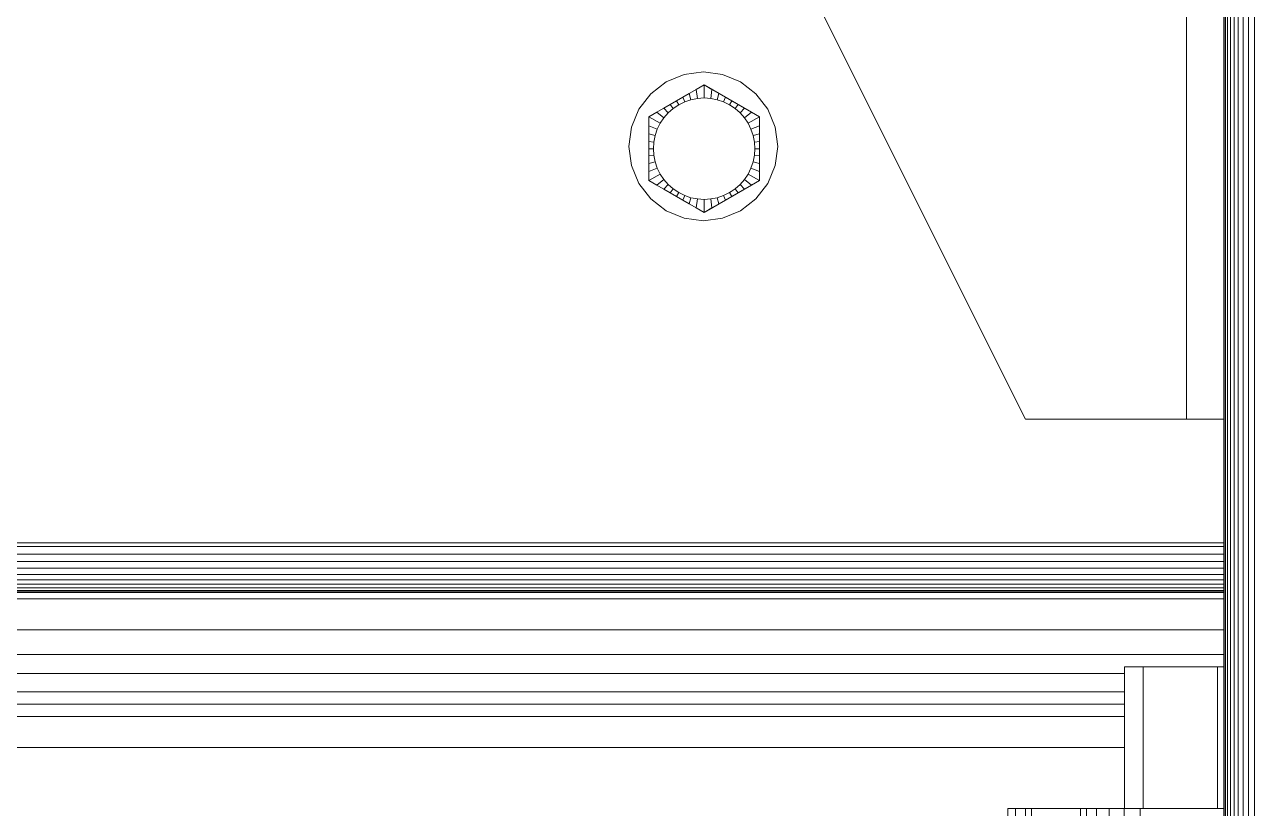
# Model space of a CAD drawing. Header units: inches. Extents: x -827 to 154, y -802 to 207.
# Drawn here: x -128.07 to -121.87, y -193.75 to -189.8 of the extents above; entities that cross this region are included whole.
import ezdxf

# ---------------------------------------------------------------- set-up
doc = ezdxf.new("R2010")
doc.units = ezdxf.units.IN
doc.header["$MEASUREMENT"] = 0
doc.layers.add('Layer0', color=7, linetype='Continuous', lineweight=9)
doc.layers.add('Shop_Sabre_RC-8_CNC_Router_skp', color=8, linetype='Continuous', lineweight=9)

# ---------------------------------------------------------------- blocks, each defined once
blk = doc.blocks.new('Shop_Sabre_RC-8_CNC_Router_skp_158-402897-Level 1')
at = {"layer": 'Layer0'}
for p, q in [((0.9825, 2.5625), (1.4037, 2.5625)), ((0.9825, 2.5625), (1.4037, 2.5625)), ((1.4037, 2.5625), (1.4846, 2.5625)), ((1.4037, 2.5625), (1.4846, 2.5625)), ((1.4037, 2.5625), (1.4037, 2.3906)), ((1.4037, 2.3906), (1.4037, 2.5625)), ((1.4846, 2.5625), (1.56, 2.5625)), ((1.4846, 2.3906), (1.4846, 2.5625)), ((1.4846, 2.5625), (1.56, 2.5625)), ((1.4846, 2.5625), (1.4846, 2.3906)), ((1.56, 2.5625), (1.6247, 2.5625)), ((1.6247, 2.5625), (1.56, 2.5625)), ((1.56, 2.3906), (1.56, 2.5625)), ((1.56, 2.3906), (1.56, 2.5625)), ((1.6247, 2.5625), (1.6744, 2.5625)), ((1.6247, 2.5625), (1.6247, 2.3906)), ((1.6247, 2.5625), (1.6744, 2.5625)), ((1.6247, 2.5625), (1.6247, 2.3906)), ((1.6744, 2.5625), (1.7056, 2.5625)), ((1.6744, 2.5625), (1.7056, 2.5625)), ((1.6744, 2.5625), (1.6744, 2.3906)), ((1.6744, 2.3906), (1.6744, 2.5625)), ((1.7056, 2.5625), (1.9511, 2.5625)), ((1.7056, 2.3906), (1.7056, 2.5625)), ((1.9511, 2.5625), (1.7056, 2.5625)), ((1.7056, 2.3906), (1.7056, 2.5625)), ((1.9511, 2.5625), (1.9823, 2.5625)), ((1.9511, 2.5625), (1.9511, 2.3906)), ((1.9511, 2.5625), (1.9823, 2.5625)), ((1.9511, 2.5625), (1.9511, 2.3906)), ((1.9823, 2.5625), (2.032, 2.5625)), ((1.9823, 2.25), (1.9823, 2.5625)), ((1.9823, 2.5625), (2.032, 2.5625)), ((1.9823, 2.5625), (1.9823, 2.25)), ((2.032, 2.5625), (2.0704, 2.5625)), ((2.032, 2.25), (2.032, 2.5625)), ((2.0704, 2.5625), (2.032, 2.5625)), ((2.032, 2.25), (2.032, 2.5625)), ((2.065, 2.5625), (2.0704, 2.5625)), ((2.065, 2.5625), (2.0704, 2.5625)), ((2.0704, 2.3906), (2.0704, 2.5625)), ((2.0704, 2.5625), (2.0704, 2.3906)), ((2.1383, 2.4219), (2.1383, 2.3906)), ((2.1383, 2.3906), (2.1383, 2.4219)), ((2.203, 2.3906), (2.203, 2.4219)), ((2.203, 2.4219), (2.203, 2.3906)), ((2.2527, 2.3906), (2.2527, 2.4219)), ((2.2527, 2.4219), (2.2527, 2.3906)), ((2.2839, 2.3906), (2.2839, 2.4219)), ((2.2839, 2.4219), (2.2839, 2.3906)), ((2.2945, 2.3906), (2.2945, 2.4219)), ((2.2945, 2.3906), (2.2945, 2.4219)), ((2.2945, 2.4219), (2.2945, 2.3906)), ((1.107, 2.3906), (1.107, 0.1719)), ((1.4037, 2.3906), (1.107, 2.3906)), ((1.4037, 2.3906), (1.107, 2.3906)), ((1.107, 2.3906), (1.107, 0.1719)), ((1.4846, 2.3906), (1.4037, 2.3906)), ((1.4037, 2.3906), (1.4846, 2.3906)), ((1.56, 2.3906), (1.4846, 2.3906)), ((1.4846, 2.3906), (1.56, 2.3906)), ((1.56, 2.3906), (1.6247, 2.3906)), ((1.56, 2.3906), (1.6247, 2.3906)), ((1.6744, 2.3906), (1.6247, 2.3906)), ((1.6247, 2.3906), (1.6744, 2.3906)), ((1.7056, 2.3906), (1.6744, 2.3906)), ((1.6744, 2.3906), (1.7056, 2.3906)), ((1.7056, 2.3906), (1.9511, 2.3906)), ((1.9511, 2.3906), (1.7056, 2.3906)), ((1.9511, 2.25), (1.9511, 2.3906)), ((1.9511, 2.25), (1.9511, 2.3906)), ((2.0704, 2.3906), (2.065, 2.3906)), ((2.065, 2.3906), (2.0704, 2.3906)), ((2.0704, 2.3906), (2.0967, 2.3906)), ((2.0704, 2.3906), (2.0967, 2.3906)), ((2.0704, 2.3906), (2.0704, 2.25)), ((2.0704, 2.3906), (2.0704, 2.25)), ((2.0967, 2.3906), (2.172, 2.3906)), ((2.0967, 2.25), (2.0967, 2.3906)), ((2.0967, 2.3906), (2.172, 2.3906)), ((2.0967, 2.3906), (2.0967, 2.25)), ((2.172, 2.3906), (2.207, 2.3906)), ((2.207, 2.3906), (2.172, 2.3906)), ((2.172, 2.3906), (2.172, 2.25)), ((2.172, 2.25), (2.172, 2.3906)), ((2.207, 2.3906), (2.242, 2.3906)), ((2.207, 2.3906), (2.242, 2.3906)), ((2.242, 2.3906), (2.4829, 2.3906)), ((2.242, 2.3906), (2.4829, 2.3906)), ((2.242, 2.3906), (2.242, 2.25)), ((2.242, 2.25), (2.242, 2.3906)), ((2.4829, 2.3906), (2.6897, 2.3906)), ((2.4829, 2.25), (2.4829, 2.3906)), ((2.4829, 2.3906), (2.6897, 2.3906)), ((2.4829, 2.3906), (2.4829, 2.25)), ((2.6897, 2.3906), (2.8483, 2.3906)), ((2.6897, 2.3906), (2.8483, 2.3906)), ((2.6897, 2.3906), (2.6897, 2.25)), ((2.6897, 2.25), (2.6897, 2.3906)), ((2.8483, 2.3906), (2.9477, 2.3906)), ((2.8483, 2.25), (2.8483, 2.3906)), ((2.8483, 2.3906), (2.9477, 2.3906)), ((2.8483, 2.3906), (2.8483, 2.25)), ((2.9477, 2.3906), (2.982, 2.3906)), ((2.9477, 2.25), (2.9477, 2.3906)), ((2.9477, 2.3906), (2.982, 2.3906)), ((2.9477, 2.3906), (2.9477, 2.25)), ((2.982, 2.25), (2.982, 2.3906)), ((2.982, 2.3906), (2.982, 2.25)), ((1.107, 2.25), (1.9511, 2.25)), ((1.9511, 2.25), (1.107, 2.25)), ((1.9511, 2.25), (1.9823, 2.25)), ((1.9823, 2.25), (1.9511, 2.25)), ((1.9823, 2.25), (2.032, 2.25)), ((2.032, 2.25), (1.9823, 2.25)), ((2.032, 2.25), (2.0704, 2.25)), ((2.032, 2.25), (2.0704, 2.25)), ((2.0704, 2.25), (2.0967, 2.25)), ((2.0967, 2.25), (2.0704, 2.25)), ((2.0967, 2.25), (2.172, 2.25)), ((2.172, 2.25), (2.0967, 2.25)), ((2.172, 2.25), (2.207, 2.25)), ((2.207, 2.25), (2.172, 2.25)), ((2.207, 2.25), (2.242, 2.25)), ((2.242, 2.25), (2.207, 2.25)), ((2.242, 2.25), (2.4829, 2.25)), ((2.4829, 2.25), (2.242, 2.25)), ((2.4829, 2.25), (2.6897, 2.25)), ((2.6897, 2.25), (2.4829, 2.25)), ((2.6897, 2.25), (2.8483, 2.25)), ((2.8483, 2.25), (2.6897, 2.25)), ((2.8483, 2.25), (2.9477, 2.25)), ((2.9477, 2.25), (2.8483, 2.25)), ((2.9477, 2.25), (2.982, 2.25)), ((2.982, 2.25), (2.9477, 2.25)), ((1.9511, 0.3125), (1.107, 0.3125)), ((1.9511, 0.3125), (1.107, 0.3125)), ((1.9511, 0.3125), (1.9823, 0.3125)), ((1.9511, 0.3125), (1.9823, 0.3125)), ((1.9511, 0.3125), (1.9511, 0.1719)), ((1.9511, 0.3125), (1.9511, 0.1719)), ((1.9823, 0.3125), (2.032, 0.3125)), ((1.9823, 0), (1.9823, 0.3125)), ((1.9823, 0.3125), (2.032, 0.3125)), ((1.9823, 0.3125), (1.9823, 0)), ((2.032, 0.3125), (2.0704, 0.3125)), ((2.0704, 0.3125), (2.032, 0.3125)), ((2.032, 0), (2.032, 0.3125)), ((2.032, 0), (2.032, 0.3125)), ((2.0704, 0.3125), (2.0967, 0.3125)), ((2.0967, 0.3125), (2.0704, 0.3125)), ((2.0704, 0.1719), (2.0704, 0.3125)), ((2.0704, 0.3125), (2.0704, 0.1719)), ((2.0967, 0.3125), (2.172, 0.3125)), ((2.0967, 0.3125), (2.0967, 0.1719)), ((2.172, 0.3125), (2.0967, 0.3125)), ((2.0967, 0.1719), (2.0967, 0.3125)), ((2.172, 0.3125), (2.207, 0.3125)), ((2.207, 0.3125), (2.172, 0.3125)), ((2.172, 0.1719), (2.172, 0.3125)), ((2.172, 0.3125), (2.172, 0.1719)), ((2.207, 0.3125), (2.242, 0.3125)), ((2.207, 0.3125), (2.242, 0.3125)), ((2.242, 0.3125), (2.4829, 0.3125)), ((2.242, 0.3125), (2.242, 0.1719)), ((2.4829, 0.3125), (2.242, 0.3125)), ((2.242, 0.1719), (2.242, 0.3125)), ((2.4829, 0.3125), (2.6897, 0.3125)), ((2.4829, 0.3125), (2.4829, 0.1719)), ((2.6897, 0.3125), (2.4829, 0.3125)), ((2.4829, 0.1719), (2.4829, 0.3125)), ((2.6897, 0.3125), (2.8483, 0.3125)), ((2.6897, 0.3125), (2.8483, 0.3125)), ((2.6897, 0.3125), (2.6897, 0.1719)), ((2.6897, 0.3125), (2.6897, 0.1719)), ((2.8483, 0.3125), (2.9477, 0.3125)), ((2.8483, 0.3125), (2.9477, 0.3125)), ((2.8483, 0.3125), (2.8483, 0.1719)), ((2.8483, 0.1719), (2.8483, 0.3125)), ((2.9477, 0.3125), (2.982, 0.3125)), ((2.9477, 0.1719), (2.9477, 0.3125)), ((2.9477, 0.3125), (2.982, 0.3125)), ((2.9477, 0.3125), (2.9477, 0.1719)), ((2.982, 0.3125), (2.982, 0.1719)), ((2.982, 0.1719), (2.982, 0.3125)), ((1.4037, 0.1719), (1.107, 0.1719)), ((1.107, 0.1719), (1.4037, 0.1719)), ((1.4037, 0.1719), (1.4846, 0.1719)), ((1.4037, 0.1719), (1.4846, 0.1719)), ((1.4037, 0.1719), (1.4037, 0)), ((1.4037, 0.1719), (1.4037, 0)), ((1.4846, 0.1719), (1.56, 0.1719)), ((1.4846, 0.1719), (1.4846, 0)), ((1.4846, 0.1719), (1.56, 0.1719)), ((1.4846, 0), (1.4846, 0.1719)), ((1.6247, 0.1719), (1.56, 0.1719)), ((1.56, 0), (1.56, 0.1719)), ((1.56, 0), (1.56, 0.1719)), ((1.56, 0.1719), (1.6247, 0.1719)), ((1.6247, 0.1719), (1.6247, 0)), ((1.6247, 0.1719), (1.6744, 0.1719)), ((1.6247, 0.1719), (1.6744, 0.1719)), ((1.6247, 0.1719), (1.6247, 0)), ((1.6744, 0.1719), (1.7056, 0.1719)), ((1.6744, 0.1719), (1.6744, 0)), ((1.6744, 0.1719), (1.7056, 0.1719)), ((1.6744, 0), (1.6744, 0.1719)), ((1.7056, 0), (1.7056, 0.1719)), ((1.7056, 0), (1.7056, 0.1719)), ((1.9511, 0.1719), (1.7056, 0.1719)), ((1.9511, 0.1719), (1.7056, 0.1719)), ((1.9511, 0), (1.9511, 0.1719)), ((1.9511, 0.1719), (1.9511, 0)), ((2.065, 0.1719), (2.0704, 0.1719)), ((2.0704, 0.1719), (2.065, 0.1719)), ((2.0704, 0.1719), (2.0967, 0.1719)), ((2.0704, 0.1719), (2.0704, 0)), ((2.0704, 0.1719), (2.0967, 0.1719)), ((2.0704, 0.1719), (2.0704, 0)), ((2.172, 0.1719), (2.0967, 0.1719)), ((2.0967, 0.1719), (2.172, 0.1719)), ((2.1383, 0.1719), (2.1383, 0.1406)), ((2.1383, 0.1719), (2.1383, 0.1406)), ((2.172, 0.1719), (2.207, 0.1719)), ((2.172, 0.1719), (2.207, 0.1719)), ((2.203, 0.1719), (2.203, 0.1406)), ((2.203, 0.1719), (2.203, 0.1406)), ((2.207, 0.1719), (2.242, 0.1719)), ((2.242, 0.1719), (2.207, 0.1719)), ((2.242, 0.1719), (2.4829, 0.1719)), ((2.242, 0.1719), (2.4829, 0.1719)), ((2.2527, 0.1406), (2.2527, 0.1719)), ((2.2527, 0.1719), (2.2527, 0.1406)), ((2.2839, 0.1719), (2.2839, 0.1406)), ((2.2839, 0.1406), (2.2839, 0.1719)), ((2.2945, 0.1719), (2.2945, 0.1406)), ((2.2945, 0.1719), (2.2945, 0.1406)), ((2.2945, 0.1719), (2.2945, 0.1406)), ((2.4829, 0.1719), (2.6897, 0.1719)), ((2.4829, 0.1719), (2.6897, 0.1719)), ((2.6897, 0.1719), (2.8483, 0.1719)), ((2.8483, 0.1719), (2.6897, 0.1719)), ((2.8483, 0.1719), (2.9477, 0.1719)), ((2.9477, 0.1719), (2.8483, 0.1719)), ((2.9477, 0.1719), (2.982, 0.1719)), ((2.982, 0.1719), (2.9477, 0.1719)), ((0.9825, 0), (1.4037, 0)), ((0.9825, 0), (1.4037, 0)), ((1.4037, 0), (1.4846, 0)), ((1.4846, 0), (1.4037, 0)), ((1.4846, 0), (1.56, 0)), ((1.56, 0), (1.4846, 0)), ((1.56, 0), (1.6247, 0)), ((1.56, 0), (1.6247, 0)), ((1.6247, 0), (1.6744, 0)), ((1.6744, 0), (1.6247, 0)), ((1.6744, 0), (1.7056, 0)), ((1.7056, 0), (1.6744, 0)), ((1.7056, 0), (1.9511, 0)), ((1.7056, 0), (1.9511, 0)), ((1.9511, 0), (1.9823, 0)), ((1.9823, 0), (1.9511, 0)), ((1.9823, 0), (2.032, 0)), ((2.032, 0), (1.9823, 0)), ((2.032, 0), (2.0704, 0)), ((2.032, 0), (2.0704, 0)), ((2.065, 0), (2.0704, 0)), ((2.0704, 0), (2.065, 0))]:
    blk.add_line(p, q, dxfattribs=at)
blk = doc.blocks.new('Shop_Sabre_RC-8_CNC_Router_skp_156-402895-Level 1')
blk.add_blockref('Shop_Sabre_RC-8_CNC_Router_skp_158-402897-Level 1', (0, 0))
blk = doc.blocks.new('Shop_Sabre_RC-8_CNC_Router_skp_9-V86-Level 1')
at = {"layer": 'Layer0'}
for p, q in [((96.0056, 2.4454), (96.2448, 2.5835)), ((96.2448, 2.5835), (96.0056, 2.4454)), ((96.2054, 2.5608), (96.1701, 2.5404)), ((96.2054, 2.5608), (96.1701, 2.5404)), ((96.2448, 2.5835), (96.2054, 2.5608)), ((96.2448, 2.5835), (96.2054, 2.5608)), ((96.2114, 2.5154), (96.2054, 2.5608)), ((96.2054, 2.5608), (96.2114, 2.5154)), ((96.2448, 2.5835), (96.2448, 2.5176)), ((96.2448, 2.5176), (96.2448, 2.5835)), ((96.2841, 2.5608), (96.2448, 2.5835)), ((96.2448, 2.5835), (96.2841, 2.5608)), ((96.2841, 2.5608), (96.2782, 2.5154)), ((96.2841, 2.5608), (96.2782, 2.5154)), ((96.2841, 2.5608), (96.484, 2.4454)), ((96.484, 2.4454), (96.2841, 2.5608)), ((96.2841, 2.5608), (96.3194, 2.5404)), ((96.2841, 2.5608), (96.3194, 2.5404)), ((96.0737, 2.4847), (96.0409, 2.4658)), ((96.0409, 2.4658), (96.0737, 2.4847)), ((96.1055, 2.5031), (96.0737, 2.4847)), ((96.0737, 2.4847), (96.1055, 2.5031)), ((96.0737, 2.4847), (96.0891, 2.4648)), ((96.0891, 2.4648), (96.0737, 2.4847)), ((96.1373, 2.5214), (96.1055, 2.5031)), ((96.1373, 2.5214), (96.1055, 2.5031)), ((96.1055, 2.5031), (96.1169, 2.4834)), ((96.1169, 2.4834), (96.1055, 2.5031)), ((96.1077, 2.4772), (96.1169, 2.4834)), ((96.1077, 2.4772), (96.1169, 2.4834)), ((96.1169, 2.4834), (96.1469, 2.4982)), ((96.1169, 2.4834), (96.1469, 2.4982)), ((96.1701, 2.5404), (96.1373, 2.5214)), ((96.1701, 2.5404), (96.1373, 2.5214)), ((96.1373, 2.5214), (96.1469, 2.4982)), ((96.1469, 2.4982), (96.1373, 2.5214)), ((96.1469, 2.4982), (96.1786, 2.5089)), ((96.1469, 2.4982), (96.1786, 2.5089)), ((96.1786, 2.5089), (96.1701, 2.5404)), ((96.1701, 2.5404), (96.1786, 2.5089)), ((96.1786, 2.5089), (96.2114, 2.5154)), ((96.1786, 2.5089), (96.2114, 2.5154)), ((96.2114, 2.5154), (96.2448, 2.5176)), ((96.2114, 2.5154), (96.2448, 2.5176)), ((96.2448, 2.5176), (96.2782, 2.5154)), ((96.2448, 2.5176), (96.2782, 2.5154)), ((96.2782, 2.5154), (96.311, 2.5089)), ((96.311, 2.5089), (96.2782, 2.5154)), ((96.311, 2.5089), (96.3194, 2.5404)), ((96.3194, 2.5404), (96.311, 2.5089)), ((96.311, 2.5089), (96.3427, 2.4982)), ((96.3427, 2.4982), (96.311, 2.5089)), ((96.3194, 2.5404), (96.3523, 2.5214)), ((96.3194, 2.5404), (96.3523, 2.5214)), ((96.3523, 2.5214), (96.3427, 2.4982)), ((96.3427, 2.4982), (96.3523, 2.5214)), ((96.3427, 2.4982), (96.3727, 2.4834)), ((96.3727, 2.4834), (96.3427, 2.4982)), ((96.3523, 2.5214), (96.3841, 2.5031)), ((96.3523, 2.5214), (96.3841, 2.5031)), ((96.3841, 2.5031), (96.3727, 2.4834)), ((96.3727, 2.4834), (96.3841, 2.5031)), ((96.3727, 2.4834), (96.4005, 2.4648)), ((96.4005, 2.4648), (96.3727, 2.4834)), ((96.3841, 2.5031), (96.4158, 2.4847)), ((96.4158, 2.4847), (96.3841, 2.5031)), ((96.4158, 2.4847), (96.4005, 2.4648)), ((96.4005, 2.4648), (96.4158, 2.4847)), ((96.4158, 2.4847), (96.4487, 2.4658)), ((96.4487, 2.4658), (96.4158, 2.4847)), ((96.0056, 2.4454), (95.9662, 2.4227)), ((95.9662, 2.4227), (96.0056, 2.4454)), ((95.9662, 2.3772), (95.9662, 2.4227)), ((96.0233, 2.3897), (95.9662, 2.4227)), ((95.9662, 2.3772), (95.9662, 2.4227)), ((96.0233, 2.3897), (95.9662, 2.4227)), ((96.0409, 2.4658), (96.0056, 2.4454)), ((96.0056, 2.4454), (96.0409, 2.4658)), ((96.0418, 2.4176), (96.0056, 2.4454)), ((96.0056, 2.4454), (96.0418, 2.4176)), ((96.0409, 2.4658), (96.0639, 2.4427)), ((96.0639, 2.4427), (96.0409, 2.4658)), ((96.0418, 2.4176), (96.0639, 2.4427)), ((96.0418, 2.4176), (96.0639, 2.4427)), ((96.0639, 2.4427), (96.0891, 2.4648)), ((96.0639, 2.4427), (96.0891, 2.4648)), ((96.0891, 2.4648), (96.1077, 2.4772)), ((96.0891, 2.4648), (96.1077, 2.4772)), ((96.4005, 2.4648), (96.4257, 2.4427)), ((96.4257, 2.4427), (96.4005, 2.4648)), ((96.4487, 2.4658), (96.4257, 2.4427)), ((96.4257, 2.4427), (96.4487, 2.4658)), ((96.4257, 2.4427), (96.4477, 2.4176)), ((96.4477, 2.4176), (96.4257, 2.4427)), ((96.4477, 2.4176), (96.484, 2.4454)), ((96.484, 2.4454), (96.4477, 2.4176)), ((96.4487, 2.4658), (96.484, 2.4454)), ((96.484, 2.4454), (96.4487, 2.4658)), ((96.4663, 2.3897), (96.5233, 2.4227)), ((96.5233, 2.4227), (96.4663, 2.3897)), ((96.484, 2.4454), (96.5233, 2.4227)), ((96.5233, 2.4227), (96.484, 2.4454)), ((96.5233, 2.4227), (96.5233, 2.101)), ((96.5233, 2.101), (96.5233, 2.4227)), ((96.5233, 2.3772), (96.5233, 2.4227)), ((96.5233, 2.4227), (96.5233, 2.3772)), ((95.9662, 2.3772), (95.9662, 2.101)), ((95.9662, 2.3772), (96.0085, 2.3597)), ((95.9662, 2.3772), (95.9662, 2.3365)), ((95.9662, 2.3772), (96.0085, 2.3597)), ((95.9662, 2.101), (95.9662, 2.3772)), ((95.9662, 2.3365), (95.9662, 2.3772)), ((96.0085, 2.3597), (95.9977, 2.328)), ((95.9977, 2.328), (96.0085, 2.3597)), ((95.9977, 2.328), (96.0085, 2.3597)), ((95.9977, 2.328), (96.0085, 2.3597)), ((96.0085, 2.3597), (96.0233, 2.3897)), ((96.0233, 2.3897), (96.0085, 2.3597)), ((96.0233, 2.3897), (96.0418, 2.4176)), ((96.0233, 2.3897), (96.0418, 2.4176)), ((96.4477, 2.4176), (96.4663, 2.3897)), ((96.4663, 2.3897), (96.4477, 2.4176)), ((96.4663, 2.3897), (96.4811, 2.3597)), ((96.4811, 2.3597), (96.4663, 2.3897)), ((96.5233, 2.3772), (96.4811, 2.3597)), ((96.4811, 2.3597), (96.5233, 2.3772)), ((96.4811, 2.3597), (96.4919, 2.328)), ((96.4919, 2.328), (96.4811, 2.3597)), ((96.5233, 2.3365), (96.5233, 2.3772)), ((96.5233, 2.3772), (96.5233, 2.3365)), ((95.9977, 2.328), (95.9662, 2.3365)), ((95.9662, 2.2985), (95.9662, 2.3365)), ((95.9977, 2.328), (95.9662, 2.3365)), ((95.9662, 2.2985), (95.9662, 2.3365)), ((95.9662, 2.2985), (95.9912, 2.2952)), ((95.9662, 2.2985), (95.9662, 2.2618)), ((95.9662, 2.2985), (95.9912, 2.2952)), ((95.9662, 2.2618), (95.9662, 2.2985)), ((95.9912, 2.2952), (95.989, 2.2618)), ((95.9912, 2.2952), (95.989, 2.2618)), ((95.9912, 2.2952), (95.989, 2.2618)), ((95.989, 2.2618), (95.9912, 2.2952)), ((95.9977, 2.328), (95.9912, 2.2952)), ((95.9912, 2.2952), (95.9977, 2.328)), ((95.9912, 2.2952), (95.9977, 2.328)), ((95.9977, 2.328), (95.9912, 2.2952)), ((96.4919, 2.328), (96.5233, 2.3365)), ((96.5233, 2.3365), (96.4919, 2.328)), ((96.4984, 2.2952), (96.4919, 2.328)), ((96.4919, 2.328), (96.4984, 2.2952)), ((96.4919, 2.328), (96.4984, 2.2952)), ((96.4984, 2.2952), (96.4919, 2.328)), ((96.5233, 2.2985), (96.4984, 2.2952)), ((96.4984, 2.2952), (96.5233, 2.2985)), ((96.5006, 2.2618), (96.4984, 2.2952)), ((96.4984, 2.2952), (96.5006, 2.2618)), ((96.4984, 2.2952), (96.5006, 2.2618)), ((96.5006, 2.2618), (96.4984, 2.2952)), ((96.5233, 2.2985), (96.5233, 2.3365)), ((96.5233, 2.3365), (96.5233, 2.2985)), ((96.5233, 2.2618), (96.5233, 2.2985)), ((96.5233, 2.2985), (96.5233, 2.2618)), ((95.989, 2.2618), (95.9662, 2.2618)), ((95.9662, 2.2618), (95.9662, 2.2252)), ((95.9662, 2.2618), (95.989, 2.2618)), ((95.9662, 2.2252), (95.9662, 2.2618)), ((95.989, 2.2618), (95.9912, 2.2284)), ((95.989, 2.2618), (95.9912, 2.2284)), ((95.9912, 2.2284), (95.989, 2.2618)), ((95.9912, 2.2284), (95.989, 2.2618)), ((96.4984, 2.2284), (96.5006, 2.2618)), ((96.5006, 2.2618), (96.4984, 2.2284)), ((96.4984, 2.2284), (96.5006, 2.2618)), ((96.5006, 2.2618), (96.4984, 2.2284)), ((96.5006, 2.2618), (96.5233, 2.2618)), ((96.5006, 2.2618), (96.5233, 2.2618)), ((96.5233, 2.2252), (96.5233, 2.2618)), ((96.5233, 2.2252), (96.5233, 2.2618)), ((95.9912, 2.2284), (95.9662, 2.2252)), ((95.9662, 2.2252), (95.9912, 2.2284)), ((95.9662, 2.1872), (95.9662, 2.2252)), ((95.9662, 2.2252), (95.9662, 2.1872)), ((95.9977, 2.1956), (95.9662, 2.1872)), ((95.9977, 2.1956), (95.9662, 2.1872)), ((95.9662, 2.1464), (95.9662, 2.1872)), ((95.9662, 2.1464), (95.9662, 2.1872)), ((95.9912, 2.2284), (95.9977, 2.1956)), ((95.9977, 2.1956), (95.9912, 2.2284)), ((95.9912, 2.2284), (95.9977, 2.1956)), ((95.9977, 2.1956), (95.9912, 2.2284)), ((95.9977, 2.1956), (96.0085, 2.1639)), ((95.9977, 2.1956), (96.0085, 2.1639)), ((96.4811, 2.1639), (96.4919, 2.1956)), ((96.4811, 2.1639), (96.4919, 2.1956)), ((96.4811, 2.1639), (96.4919, 2.1956)), ((96.4919, 2.1956), (96.4811, 2.1639)), ((96.4919, 2.1956), (96.4984, 2.2284)), ((96.4919, 2.1956), (96.4984, 2.2284)), ((96.4919, 2.1956), (96.4984, 2.2284)), ((96.4984, 2.2284), (96.4919, 2.1956)), ((96.5233, 2.1872), (96.4919, 2.1956)), ((96.4919, 2.1956), (96.5233, 2.1872)), ((96.5233, 2.2252), (96.4984, 2.2284)), ((96.4984, 2.2284), (96.5233, 2.2252)), ((96.5233, 2.1872), (96.5233, 2.2252)), ((96.5233, 2.1872), (96.5233, 2.2252)), ((96.5233, 2.1464), (96.5233, 2.1872)), ((96.5233, 2.1464), (96.5233, 2.1872)), ((96.0085, 2.1639), (95.9662, 2.1464)), ((95.9662, 2.1464), (96.0085, 2.1639)), ((95.9662, 2.1464), (95.9662, 2.101)), ((95.9662, 2.101), (95.9662, 2.1464)), ((96.0233, 2.1339), (95.9662, 2.101)), ((95.9662, 2.101), (96.0233, 2.1339)), ((96.0085, 2.1639), (96.0233, 2.1339)), ((96.0085, 2.1639), (96.0233, 2.1339)), ((96.0233, 2.1339), (96.0418, 2.1061)), ((96.0233, 2.1339), (96.0418, 2.1061)), ((96.4477, 2.1061), (96.4663, 2.1339)), ((96.4663, 2.1339), (96.4477, 2.1061)), ((96.4663, 2.1339), (96.4811, 2.1639)), ((96.4811, 2.1639), (96.4663, 2.1339)), ((96.5233, 2.101), (96.4663, 2.1339)), ((96.4663, 2.1339), (96.5233, 2.101)), ((96.4811, 2.1639), (96.5233, 2.1464)), ((96.5233, 2.1464), (96.4811, 2.1639)), ((96.5233, 2.1464), (96.5233, 2.101)), ((96.5233, 2.101), (96.5233, 2.1464)), ((95.9662, 2.101), (96.0056, 2.0783)), ((96.0056, 2.0783), (95.9662, 2.101)), ((96.0418, 2.1061), (96.0056, 2.0783)), ((96.0056, 2.0783), (96.0418, 2.1061)), ((96.0056, 2.0783), (96.2448, 1.9402)), ((96.2448, 1.9402), (96.0056, 2.0783)), ((96.0056, 2.0783), (96.0409, 2.0579)), ((96.0409, 2.0579), (96.0056, 2.0783)), ((96.0409, 2.0579), (96.0639, 2.081)), ((96.0639, 2.081), (96.0409, 2.0579)), ((96.0409, 2.0579), (96.0737, 2.0389)), ((96.0737, 2.0389), (96.0409, 2.0579)), ((96.0418, 2.1061), (96.0639, 2.081)), ((96.0418, 2.1061), (96.0639, 2.081)), ((96.0639, 2.081), (96.0891, 2.0589)), ((96.0639, 2.081), (96.0891, 2.0589)), ((96.0737, 2.0389), (96.0891, 2.0589)), ((96.0891, 2.0589), (96.0737, 2.0389)), ((96.0891, 2.0589), (96.1169, 2.0403)), ((96.0891, 2.0589), (96.1169, 2.0403)), ((96.2841, 1.9629), (96.484, 2.0783)), ((96.484, 2.0783), (96.2841, 1.9629)), ((96.3727, 2.0403), (96.4005, 2.0589)), ((96.4005, 2.0589), (96.3727, 2.0403)), ((96.4005, 2.0589), (96.4257, 2.081)), ((96.4257, 2.081), (96.4005, 2.0589)), ((96.4158, 2.0389), (96.4005, 2.0589)), ((96.4005, 2.0589), (96.4158, 2.0389)), ((96.4158, 2.0389), (96.4487, 2.0579)), ((96.4487, 2.0579), (96.4158, 2.0389)), ((96.4257, 2.081), (96.4477, 2.1061)), ((96.4477, 2.1061), (96.4257, 2.081)), ((96.4257, 2.081), (96.4487, 2.0579)), ((96.4487, 2.0579), (96.4257, 2.081)), ((96.4477, 2.1061), (96.484, 2.0783)), ((96.484, 2.0783), (96.4477, 2.1061)), ((96.484, 2.0783), (96.4487, 2.0579)), ((96.4487, 2.0579), (96.484, 2.0783)), ((96.5233, 2.101), (96.484, 2.0783)), ((96.484, 2.0783), (96.5233, 2.101)), ((96.0737, 2.0389), (96.1055, 2.0206)), ((96.1055, 2.0206), (96.0737, 2.0389)), ((96.1055, 2.0206), (96.1169, 2.0403)), ((96.1169, 2.0403), (96.1055, 2.0206)), ((96.1373, 2.0023), (96.1055, 2.0206)), ((96.1373, 2.0023), (96.1055, 2.0206)), ((96.1169, 2.0403), (96.1469, 2.0255)), ((96.1169, 2.0403), (96.1469, 2.0255)), ((96.1373, 2.0023), (96.1469, 2.0255)), ((96.1469, 2.0255), (96.1373, 2.0023)), ((96.1701, 1.9833), (96.1373, 2.0023)), ((96.1701, 1.9833), (96.1373, 2.0023)), ((96.1469, 2.0255), (96.1786, 2.0147)), ((96.1469, 2.0255), (96.1786, 2.0147)), ((96.1786, 2.0147), (96.1701, 1.9833)), ((96.1701, 1.9833), (96.1786, 2.0147)), ((96.1786, 2.0147), (96.2114, 2.0082)), ((96.1786, 2.0147), (96.2114, 2.0082)), ((96.2054, 1.9629), (96.2114, 2.0082)), ((96.2114, 2.0082), (96.2054, 1.9629)), ((96.2114, 2.0082), (96.2448, 2.006)), ((96.2114, 2.0082), (96.2448, 2.006)), ((96.2448, 2.006), (96.2782, 2.0082)), ((96.2448, 2.006), (96.2782, 2.0082)), ((96.2448, 2.006), (96.2448, 1.9402)), ((96.2448, 1.9402), (96.2448, 2.006)), ((96.2782, 2.0082), (96.311, 2.0147)), ((96.311, 2.0147), (96.2782, 2.0082)), ((96.2841, 1.9629), (96.2782, 2.0082)), ((96.2841, 1.9629), (96.2782, 2.0082)), ((96.311, 2.0147), (96.3427, 2.0255)), ((96.3427, 2.0255), (96.311, 2.0147)), ((96.311, 2.0147), (96.3194, 1.9833)), ((96.3194, 1.9833), (96.311, 2.0147)), ((96.3194, 1.9833), (96.3523, 2.0023)), ((96.3194, 1.9833), (96.3523, 2.0023)), ((96.3427, 2.0255), (96.3727, 2.0403)), ((96.3727, 2.0403), (96.3427, 2.0255)), ((96.3427, 2.0255), (96.3523, 2.0023)), ((96.3523, 2.0023), (96.3427, 2.0255)), ((96.3523, 2.0023), (96.3841, 2.0206)), ((96.3523, 2.0023), (96.3841, 2.0206)), ((96.3841, 2.0206), (96.3727, 2.0403)), ((96.3727, 2.0403), (96.3841, 2.0206)), ((96.4158, 2.0389), (96.3841, 2.0206)), ((96.3841, 2.0206), (96.4158, 2.0389)), ((96.2054, 1.9629), (96.1701, 1.9833)), ((96.2054, 1.9629), (96.1701, 1.9833)), ((96.2448, 1.9402), (96.2054, 1.9629)), ((96.2448, 1.9402), (96.2054, 1.9629)), ((96.2448, 1.9402), (96.2841, 1.9629)), ((96.2841, 1.9629), (96.2448, 1.9402)), ((96.2841, 1.9629), (96.3194, 1.9833)), ((96.2841, 1.9629), (96.3194, 1.9833))]:
    blk.add_line(p, q, dxfattribs=at)
blk = doc.blocks.new('Shop_Sabre_RC-8_CNC_Router_skp_144-V87-Level 1')
blk.add_blockref('Shop_Sabre_RC-8_CNC_Router_skp_9-V86-Level 1', (12.6265, 0))
blk = doc.blocks.new('Shop_Sabre_RC-8_CNC_Router_skp_135-402874-Level 1')
at = {"layer": 'Layer0'}
for p, q in [((57.6229, 59.75), (99.875, 59.75)), ((57.6229, 59.75), (99.875, 59.75)), ((60.1515, 58.1122), (60.061, 58.0748)), ((60.1515, 58.1122), (60.061, 58.0748)), ((60.2485, 58.125), (60.1515, 58.1122)), ((60.2485, 58.125), (60.1515, 58.1122)), ((60.2485, 58.125), (60.3456, 58.1122)), ((60.3456, 58.1122), (60.2485, 58.125)), ((60.3456, 58.1122), (60.436, 58.0748)), ((60.436, 58.0748), (60.3456, 58.1122)), ((60.061, 58.0748), (59.9834, 58.0152)), ((59.9834, 58.0152), (60.061, 58.0748)), ((60.436, 58.0748), (60.5137, 58.0152)), ((60.5137, 58.0152), (60.436, 58.0748)), ((59.9834, 58.0152), (59.9238, 57.9375)), ((59.9834, 58.0152), (59.9238, 57.9375)), ((60.5137, 58.0152), (60.5733, 57.9375)), ((60.5137, 58.0152), (60.5733, 57.9375)), ((59.9238, 57.9375), (59.8863, 57.8471)), ((59.9238, 57.9375), (59.8863, 57.8471)), ((60.5733, 57.9375), (60.6108, 57.8471)), ((60.5733, 57.9375), (60.6108, 57.8471)), ((59.8735, 57.75), (59.8863, 57.8471)), ((59.8863, 57.8471), (59.8735, 57.75)), ((60.6235, 57.75), (60.6108, 57.8471)), ((60.6108, 57.8471), (60.6235, 57.75)), ((59.8863, 57.6529), (59.8735, 57.75)), ((59.8735, 57.75), (59.8863, 57.6529)), ((60.6108, 57.6529), (60.6235, 57.75)), ((60.6235, 57.75), (60.6108, 57.6529)), ((59.9238, 57.5625), (59.8863, 57.6529)), ((59.8863, 57.6529), (59.9238, 57.5625)), ((60.5733, 57.5625), (60.6108, 57.6529)), ((60.6108, 57.6529), (60.5733, 57.5625)), ((59.9834, 57.4848), (59.9238, 57.5625)), ((59.9238, 57.5625), (59.9834, 57.4848)), ((60.5137, 57.4848), (60.5733, 57.5625)), ((60.5733, 57.5625), (60.5137, 57.4848)), ((60.061, 57.4252), (59.9834, 57.4848)), ((60.061, 57.4252), (59.9834, 57.4848)), ((60.436, 57.4252), (60.5137, 57.4848)), ((60.436, 57.4252), (60.5137, 57.4848)), ((60.1515, 57.3878), (60.061, 57.4252)), ((60.1515, 57.3878), (60.061, 57.4252)), ((60.3456, 57.3878), (60.436, 57.4252)), ((60.436, 57.4252), (60.3456, 57.3878)), ((60.2485, 57.375), (60.1515, 57.3878)), ((60.2485, 57.375), (60.1515, 57.3878)), ((60.2485, 57.375), (60.3456, 57.3878)), ((60.3456, 57.3878), (60.2485, 57.375))]:
    blk.add_line(p, q, dxfattribs=at)
blk.add_blockref('Shop_Sabre_RC-8_CNC_Router_skp_144-V87-Level 1', (-48.6265, 55.5))
blk = doc.blocks.new('Shop_Sabre_RC-8_CNC_Router_skp_116-402855-Level 1')
at = {"layer": 'Layer0'}
for p, q in [((2.7812, 0.7137), (2.7812, 0)), ((2.7812, 0), (2.7812, 0.7137)), ((2.7812, 0.7137), (2.7812, 0)), ((3.1562, 0.7137), (3.1562, 0)), ((3.1562, 0), (3.1562, 0.7137)), ((3.1562, 0.7137), (3.1562, 0)), ((3.25, 0), (3.25, 0.7137)), ((3.25, 0), (3.25, 0.7137)), ((2.7812, 0), (2.7479, 0)), ((2.7812, 0), (2.7479, 0)), ((3.1562, 0), (2.7812, 0)), ((3.1562, 0), (2.7812, 0)), ((3.25, 0), (3.1562, 0)), ((3.25, 0), (3.1562, 0))]:
    blk.add_line(p, q, dxfattribs=at)
blk = doc.blocks.new('Shop_Sabre_RC-8_CNC_Router_skp_111-402850-Level 1')
at = {"layer": 'Layer0'}
for p, q in [((49.875, 0), (0, 0)), ((0, 0), (49.875, 0))]:
    blk.add_line(p, q, dxfattribs=at)
blk = doc.blocks.new('Shop_Sabre_RC-8_CNC_Router_skp_108-402847-Level 1')
at = {"layer": 'Layer0'}
for p, q in [((58, 0.625), (110.875, 0.625)), ((110.875, 0.625), (58, 0.625)), ((58, 0.5625), (110.875, 0.5625)), ((58, 0.5625), (110.875, 0.5625)), ((110.875, 0.5), (58, 0.5)), ((58, 0.5), (110.875, 0.5)), ((58, 0.4091), (110.875, 0.4091)), ((58, 0.4091), (110.875, 0.4091)), ((110.875, 0.3125), (57.4979, 0.3125)), ((110.875, 0.3125), (57.4979, 0.3125)), ((57.4979, 0.1875), (103.2224, 0.1875)), ((57.4979, 0.1875), (103.2224, 0.1875)), ((103.0746, 0.0312), (57.4979, 0.0312)), ((57.4979, 0.0312), (103.0746, 0.0312))]:
    blk.add_line(p, q, dxfattribs=at)
blk = doc.blocks.new('Shop_Sabre_RC-8_CNC_Router_skp_70-402809-Level 1')
at = {"layer": 'Layer0'}
for p, q in [((0, 58.25), (0.1875, 58.25)), ((0, 58.25), (0.1875, 58.25)), ((0.1875, 58.25), (1, 58.25)), ((1, 58.25), (0.1875, 58.25)), ((0.1875, 41.7912), (0.1875, 58.25)), ((0.1875, 41.7912), (0.1875, 58.25)), ((1, 58.25), (3, 54.25)), ((3, 54.25), (1, 58.25))]:
    blk.add_line(p, q, dxfattribs=at)
blk = doc.blocks.new('Shop_Sabre_RC-8_CNC_Router_skp_37-402776-Level 1')
at = {"layer": 'Layer0'}
for p, q in [((3.8457, 49.7638), (3.8457, 71.625)), ((3.8457, 71.625), (3.8457, 49.7638)), ((3.875, 49.7638), (3.875, 71.625)), ((3.875, 71.625), (3.875, 49.7638)), ((3.9022, 49.7638), (3.9022, 71.625)), ((3.9022, 71.625), (3.9022, 49.7638)), ((3.9268, 71.625), (3.9268, 49.7638)), ((3.9268, 71.625), (3.9268, 49.7638)), ((3.9483, 71.625), (3.9483, 49.7638)), ((3.9483, 49.7638), (3.9483, 71.625)), ((3.9665, 71.625), (3.9665, 49.7638)), ((3.9665, 49.7638), (3.9665, 71.625)), ((3.981, 49.7638), (3.981, 71.625)), ((3.981, 71.625), (3.981, 49.7638)), ((3.9915, 49.7638), (3.9915, 71.625)), ((3.9915, 71.625), (3.9915, 49.7638)), ((3.9979, 71.625), (3.9979, 49.7638)), ((3.9979, 49.7638), (3.9979, 71.625)), ((4, 71.625), (4, 49.7638)), ((4, 49.7638), (4, 71.625))]:
    blk.add_line(p, q, dxfattribs=at)
blk = doc.blocks.new('Shop_Sabre_RC-8_CNC_Router_skp_35-402774-Level 1')
blk.add_blockref('Shop_Sabre_RC-8_CNC_Router_skp_37-402776-Level 1', (0, 0))
blk = doc.blocks.new('Shop_Sabre_RC-8_CNC_Router_skp_27-402766-Level 1')
blk.add_blockref('Shop_Sabre_RC-8_CNC_Router_skp_35-402774-Level 1', (7.5, 2.2188))
blk = doc.blocks.new('Shop_Sabre_RC-8_CNC_Router_skp_16-402755-Level 1')
at = {"layer": 'Layer0'}
for p, q in [((110.125, 60), (57.6229, 60)), ((110.125, 60), (57.6229, 60)), ((57.6229, 59.9973), (110.125, 59.9973)), ((57.6229, 59.9973), (110.125, 59.9973)), ((110.125, 59.9894), (57.6229, 59.9894)), ((110.125, 59.9894), (57.6229, 59.9894)), ((57.6229, 59.9762), (110.125, 59.9762)), ((57.6229, 59.9762), (110.125, 59.9762)), ((110.125, 59.9581), (57.6229, 59.9581)), ((110.125, 59.9581), (57.6229, 59.9581)), ((57.6229, 59.9354), (110.125, 59.9354)), ((110.125, 59.9354), (57.6229, 59.9354)), ((57.6229, 59.9085), (110.125, 59.9085)), ((110.125, 59.9085), (57.6229, 59.9085)), ((57.6229, 59.8777), (110.125, 59.8777)), ((110.125, 59.8777), (57.6229, 59.8777)), ((110.125, 59.8438), (57.6229, 59.8438)), ((57.6229, 59.8438), (110.125, 59.8438)), ((110.125, 59.8071), (57.6229, 59.8071)), ((57.6229, 59.8071), (110.125, 59.8071)), ((110.125, 59.7684), (57.6229, 59.7684)), ((57.6229, 59.7684), (110.125, 59.7684))]:
    blk.add_line(p, q, dxfattribs=at)
blk = doc.blocks.new('Shop_Sabre_RC-8_CNC_Router_skp_13-402752-Level 1')
blk.add_blockref('Shop_Sabre_RC-8_CNC_Router_skp_16-402755-Level 1', (0, 0))
blk = doc.blocks.new('Shop_Sabre_RC-8_CNC_Router_skp_1-402740-Level 1')
for name, p in [('Shop_Sabre_RC-8_CNC_Router_skp_27-402766-Level 1', (46.125, -8.2188)), ('Shop_Sabre_RC-8_CNC_Router_skp_156-402895-Level 1', (56.6425, 61.0887)), ('Shop_Sabre_RC-8_CNC_Router_skp_116-402855-Level 1', (54.875, 60.375)), ('Shop_Sabre_RC-8_CNC_Router_skp_108-402847-Level 1', (0.125, 60)), ('Shop_Sabre_RC-8_CNC_Router_skp_13-402752-Level 1', (0, 0)), ('Shop_Sabre_RC-8_CNC_Router_skp_135-402874-Level 1', (0, 0)), ('Shop_Sabre_RC-8_CNC_Router_skp_70-402809-Level 1', (57.625, 0.875))]:
    blk.add_blockref(name, p)
at = {"zscale": -1, "rotation": 180}
blk.add_blockref('Shop_Sabre_RC-8_CNC_Router_skp_111-402850-Level 1', (108, 60.7812), dxfattribs=at)
blk = doc.blocks.new('Shop_Sabre_RC-8_CNC_Router_skp-402726-Level 1')
blk.add_blockref('Shop_Sabre_RC-8_CNC_Router_skp_1-402740-Level 1', (0, 0))

msp = doc.modelspace()

# ---------------------------------------------------------------- block references
at = {"layer": 'Shop_Sabre_RC-8_CNC_Router_skp', "color": 7, "rotation": 180}
msp.add_blockref('Shop_Sabre_RC-8_CNC_Router_skp-402726-Level 1', (-64.395614, -132.663924), dxfattribs=at)

doc.saveas('drawing.dxf')
